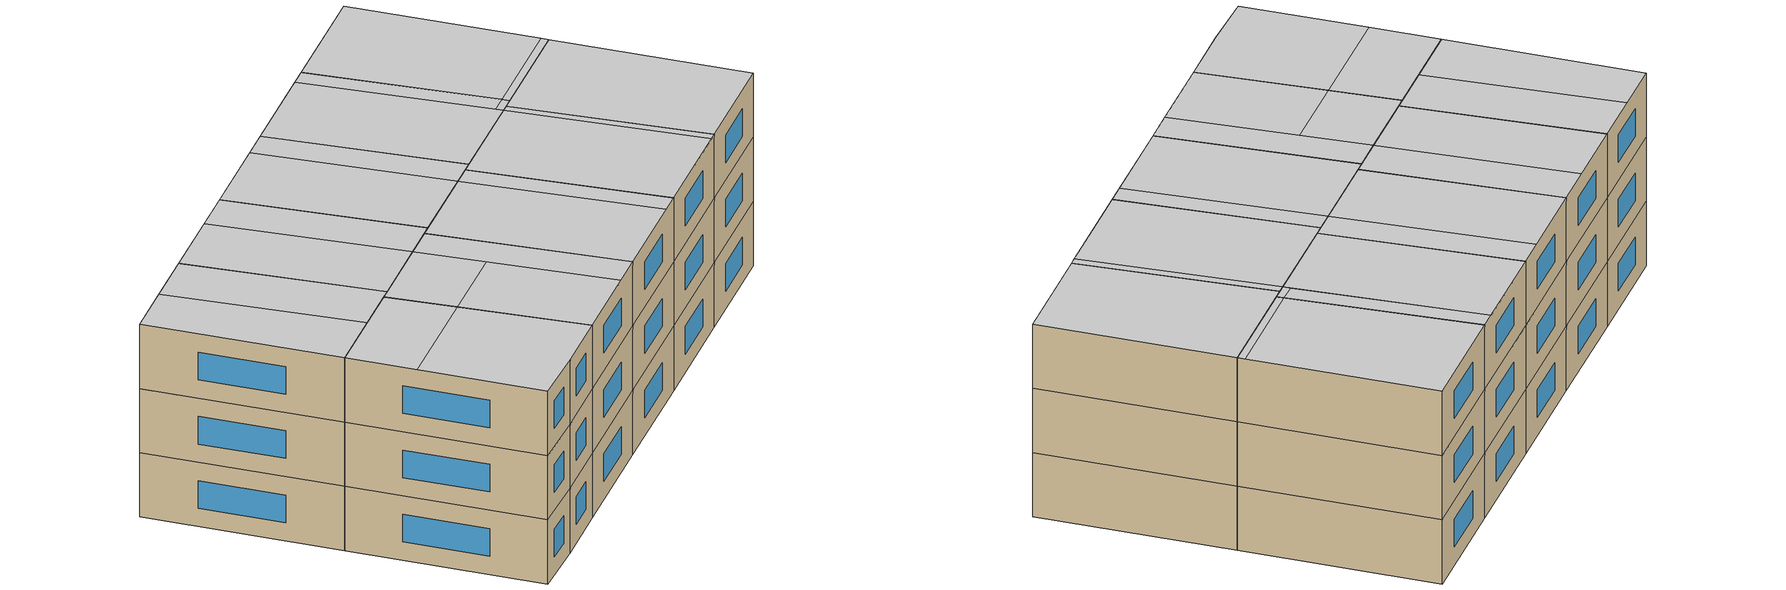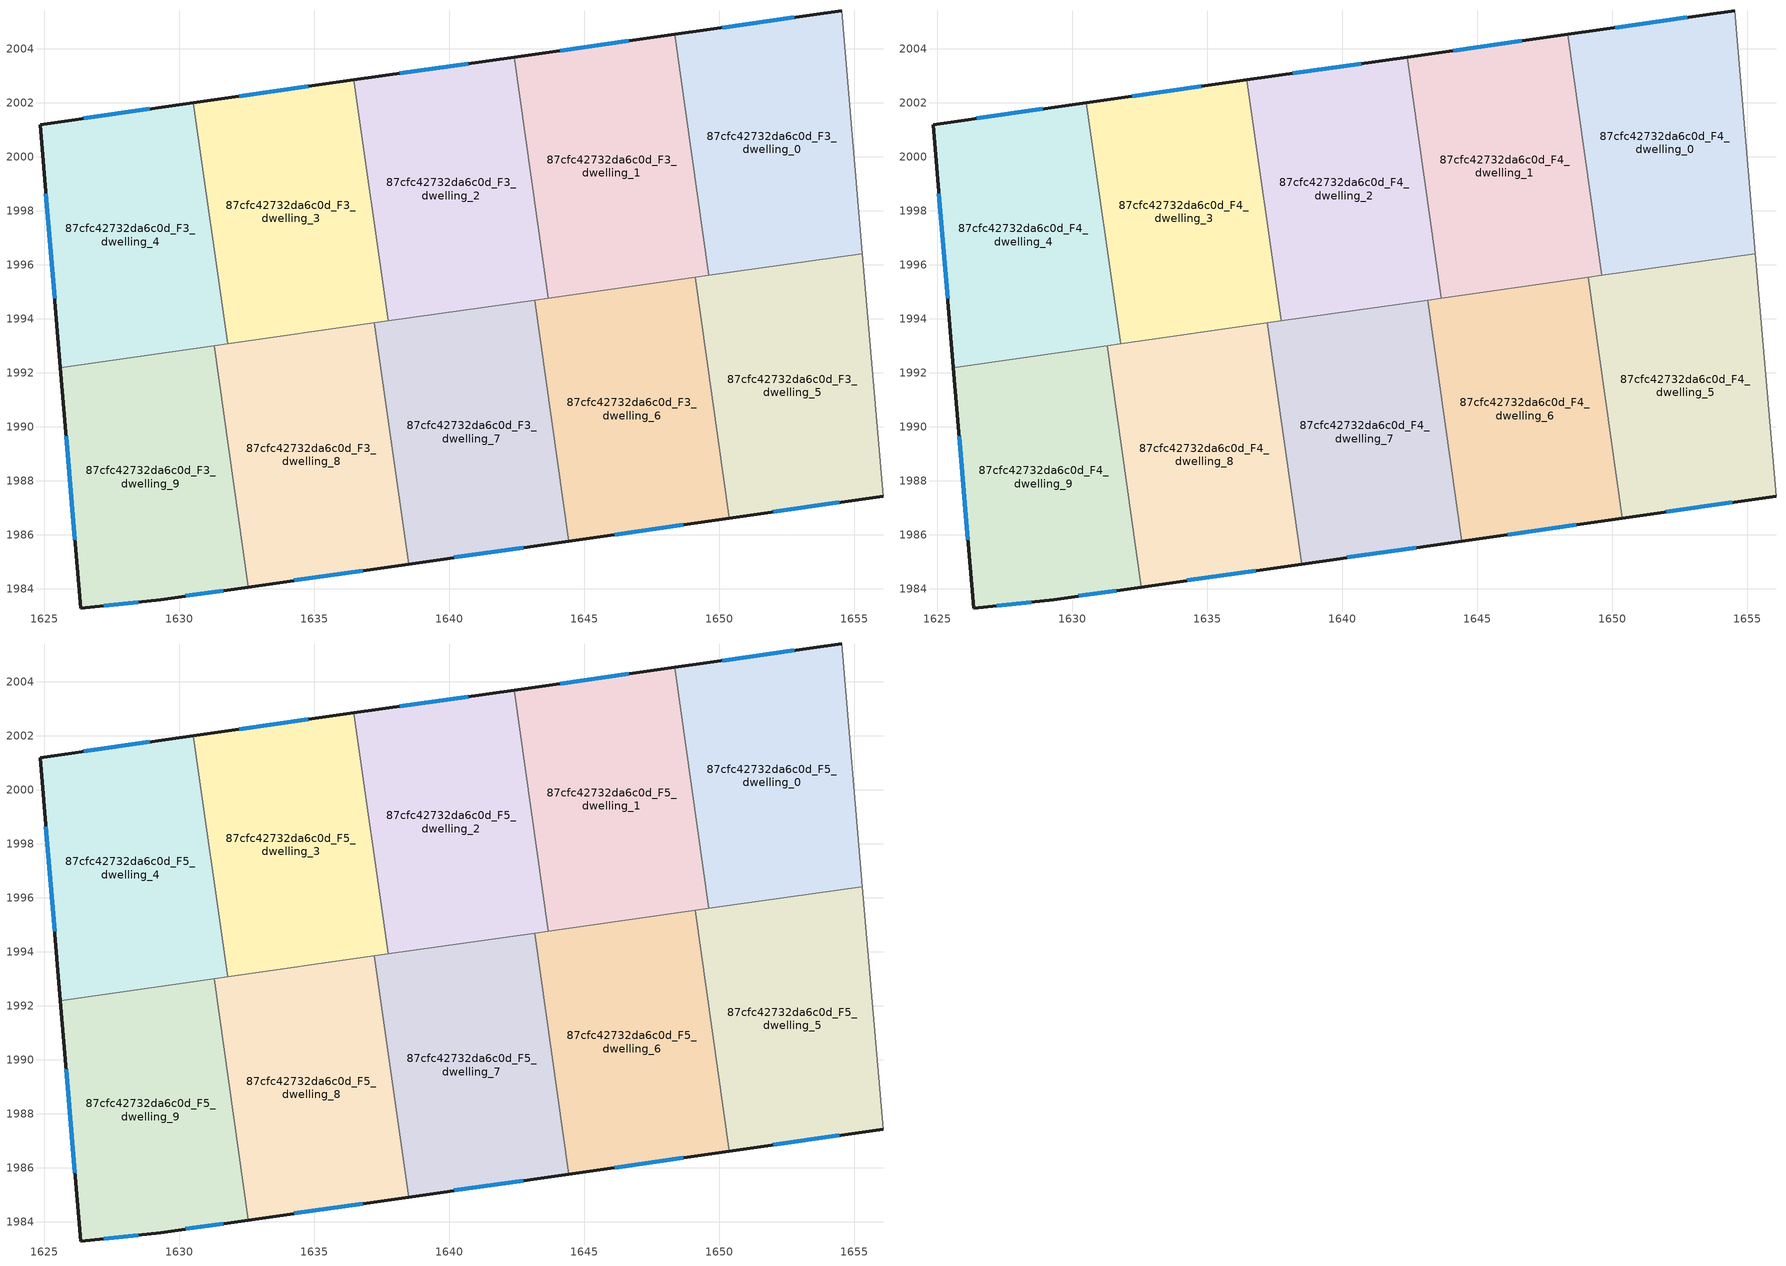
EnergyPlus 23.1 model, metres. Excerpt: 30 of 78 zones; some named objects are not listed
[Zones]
87cfc42732da6c0d_F3_dwelling_0
 floor to 87cfc42732da6c0d_F2_dwelling_0 (EU_floor_Construction): 1654.55,2005.42 1655.31,1996.42 1649.62,1995.61 1648.35,2004.54 z9
 wall outside (EU_wall_Construction): 1654.55,2005.42 1648.35,2004.54 z9:12
 wall adiabatic (EU_wall_Construction): 1655.31,1996.42 1654.55,2005.42 z9:12
 wall to 87cfc42732da6c0d_F3_dwelling_1 (EU_wall_Construction): 1648.35,2004.54 1649.62,1995.61 z9:12
 wall to 87cfc42732da6c0d_F3_dwelling_5 (EU_wall_Construction): 1649.62,1995.61 1655.31,1996.42 z9:12
 window (EU_Window_Construction): 1652.78,2005.16 1650.12,2004.79 z9.86:11.14
87cfc42732da6c0d_F3_dwelling_1
 floor to 87cfc42732da6c0d_F2_dwelling_1 (EU_floor_Construction): 1648.35,2004.54 1649.62,1995.61 1643.68,1994.76 1642.41,2003.69 z9
 wall outside (EU_wall_Construction): 1648.35,2004.54 1642.41,2003.69 z9:12
 wall to 87cfc42732da6c0d_F3_dwelling_2 (EU_wall_Construction): 1642.41,2003.69 1643.68,1994.76 z9:12
 wall to 87cfc42732da6c0d_F3_dwelling_6 (EU_wall_Construction): 1643.68,1994.76 1649.11,1995.54 z9:12
 wall to 87cfc42732da6c0d_F3_dwelling_5 (EU_wall_Construction): 1649.11,1995.54 1649.62,1995.61 z9:12
 window (EU_Window_Construction): 1646.66,2004.29 1644.11,2003.93 z9.86:11.14
87cfc42732da6c0d_F3_dwelling_2
 floor to 87cfc42732da6c0d_F2_dwelling_2 (EU_floor_Construction): 1642.41,2003.69 1643.68,1994.76 1637.74,1993.92 1636.47,2002.85 z9
 wall outside (EU_wall_Construction): 1642.41,2003.69 1636.47,2002.85 z9:12
 wall to 87cfc42732da6c0d_F3_dwelling_3 (EU_wall_Construction): 1636.47,2002.85 1637.74,1993.92 z9:12
 wall to 87cfc42732da6c0d_F3_dwelling_7 (EU_wall_Construction): 1637.74,1993.92 1643.17,1994.69 z9:12
 wall to 87cfc42732da6c0d_F3_dwelling_6 (EU_wall_Construction): 1643.17,1994.69 1643.68,1994.76 z9:12
 window (EU_Window_Construction): 1640.72,2003.45 1638.17,2003.09 z9.86:11.14
87cfc42732da6c0d_F3_dwelling_3
 floor to 87cfc42732da6c0d_F2_dwelling_3 (EU_floor_Construction): 1636.47,2002.85 1637.74,1993.92 1631.8,1993.08 1630.53,2002 z9
 wall outside (EU_wall_Construction): 1636.47,2002.85 1630.53,2002 z9:12
 wall to 87cfc42732da6c0d_F3_dwelling_4 (EU_wall_Construction): 1630.53,2002 1631.8,1993.08 z9:12
 wall to 87cfc42732da6c0d_F3_dwelling_8 (EU_wall_Construction): 1631.8,1993.08 1637.23,1993.85 z9:12
 wall to 87cfc42732da6c0d_F3_dwelling_7 (EU_wall_Construction): 1637.23,1993.85 1637.74,1993.92 z9:12
 window (EU_Window_Construction): 1634.78,2002.6 1632.23,2002.24 z9.86:11.14
87cfc42732da6c0d_F3_dwelling_4
 floor to 87cfc42732da6c0d_F2_dwelling_4 (EU_floor_Construction): 1630.53,2002 1631.8,1993.08 1625.61,1992.19 1624.85,2001.19 z9
 wall outside (EU_wall_Construction): 1630.53,2002 1624.85,2001.19 1625.61,1992.19 z9:12
 wall to 87cfc42732da6c0d_F3_dwelling_9 (EU_wall_Construction): 1625.61,1992.19 1631.3,1993 z9:12
 wall to 87cfc42732da6c0d_F3_dwelling_8 (EU_wall_Construction): 1631.3,1993 1631.8,1993.08 z9:12
 window (EU_Window_Construction): 1625.07,1998.62 1625.39,1994.77 / 1628.91,2001.77 1626.47,2001.42 z9.86:11.14
87cfc42732da6c0d_F3_dwelling_5
 floor to 87cfc42732da6c0d_F2_dwelling_5 (EU_floor_Construction): 1655.31,1996.42 1656.07,1987.43 1650.38,1986.62 1649.11,1995.54 z9
 wall outside (EU_wall_Construction): 1650.38,1986.62 1656.07,1987.43 z9:12
 wall adiabatic (EU_wall_Construction): 1656.07,1987.43 1655.31,1996.42 z9:12
 wall to 87cfc42732da6c0d_F3_dwelling_6 (EU_wall_Construction): 1649.11,1995.54 1650.38,1986.62 z9:12
 window (EU_Window_Construction): 1652.01,1986.85 1654.45,1987.2 z9.86:11.14
87cfc42732da6c0d_F3_dwelling_6
 floor to 87cfc42732da6c0d_F2_dwelling_6 (EU_floor_Construction): 1649.11,1995.54 1650.38,1986.62 1644.44,1985.77 1643.17,1994.69 z9
 wall outside (EU_wall_Construction): 1644.44,1985.77 1650.38,1986.62 z9:12
 wall to 87cfc42732da6c0d_F3_dwelling_7 (EU_wall_Construction): 1643.17,1994.69 1644.44,1985.77 z9:12
 window (EU_Window_Construction): 1646.14,1986.01 1648.68,1986.37 z9.86:11.14
87cfc42732da6c0d_F3_dwelling_7
 floor to 87cfc42732da6c0d_F2_dwelling_7 (EU_floor_Construction): 1643.17,1994.69 1644.44,1985.77 1638.5,1984.92 1637.23,1993.85 z9
 wall outside (EU_wall_Construction): 1638.5,1984.92 1644.44,1985.77 z9:12
 wall to 87cfc42732da6c0d_F3_dwelling_8 (EU_wall_Construction): 1637.23,1993.85 1638.5,1984.92 z9:12
 window (EU_Window_Construction): 1640.2,1985.16 1642.74,1985.52 z9.86:11.14
87cfc42732da6c0d_F3_dwelling_8
 floor to 87cfc42732da6c0d_F2_dwelling_8 (EU_floor_Construction): 1637.23,1993.85 1638.5,1984.92 1632.57,1984.07 1631.3,1993 z9
 wall outside (EU_wall_Construction): 1632.57,1984.07 1638.5,1984.92 z9:12
 wall to 87cfc42732da6c0d_F3_dwelling_9 (EU_wall_Construction): 1631.3,1993 1632.57,1984.07 z9:12
 window (EU_Window_Construction): 1634.26,1984.31 1636.8,1984.67 z9.86:11.14
87cfc42732da6c0d_F3_dwelling_9
 floor to 87cfc42732da6c0d_F2_dwelling_9 (EU_floor_Construction): 1631.3,1993 1632.57,1984.07 1629.33,1983.6 1626.36,1983.27 1625.61,1992.19 z9
 wall outside (EU_wall_Construction): 1625.61,1992.19 1626.36,1983.27 1629.33,1983.6 1632.57,1984.07 z9:12
 window (EU_Window_Construction): 1630.25,1983.73 1631.64,1983.93 / 1627.21,1983.37 1628.48,1983.51 / 1625.82,1989.64 1626.14,1985.82 z9.86:11.14
87cfc42732da6c0d_F4_dwelling_0
 floor to 87cfc42732da6c0d_F3_dwelling_0 (EU_floor_Construction): 1654.55,2005.42 1655.31,1996.42 1649.62,1995.61 1648.35,2004.54 z12
 wall outside (EU_wall_Construction): 1654.55,2005.42 1648.35,2004.54 z12:15
 wall adiabatic (EU_wall_Construction): 1655.31,1996.42 1654.55,2005.42 z12:15
 wall to 87cfc42732da6c0d_F4_dwelling_1 (EU_wall_Construction): 1648.35,2004.54 1649.62,1995.61 z12:15
 wall to 87cfc42732da6c0d_F4_dwelling_5 (EU_wall_Construction): 1649.62,1995.61 1655.31,1996.42 z12:15
 window (EU_Window_Construction): 1652.78,2005.16 1650.12,2004.79 z12.86:14.14
87cfc42732da6c0d_F4_dwelling_1
 floor to 87cfc42732da6c0d_F3_dwelling_1 (EU_floor_Construction): 1648.35,2004.54 1649.62,1995.61 1643.68,1994.76 1642.41,2003.69 z12
 wall outside (EU_wall_Construction): 1648.35,2004.54 1642.41,2003.69 z12:15
 wall to 87cfc42732da6c0d_F4_dwelling_2 (EU_wall_Construction): 1642.41,2003.69 1643.68,1994.76 z12:15
 wall to 87cfc42732da6c0d_F4_dwelling_6 (EU_wall_Construction): 1643.68,1994.76 1649.11,1995.54 z12:15
 wall to 87cfc42732da6c0d_F4_dwelling_5 (EU_wall_Construction): 1649.11,1995.54 1649.62,1995.61 z12:15
 window (EU_Window_Construction): 1646.66,2004.29 1644.11,2003.93 z12.86:14.14
87cfc42732da6c0d_F4_dwelling_2
 floor to 87cfc42732da6c0d_F3_dwelling_2 (EU_floor_Construction): 1642.41,2003.69 1643.68,1994.76 1637.74,1993.92 1636.47,2002.85 z12
 wall outside (EU_wall_Construction): 1642.41,2003.69 1636.47,2002.85 z12:15
 wall to 87cfc42732da6c0d_F4_dwelling_3 (EU_wall_Construction): 1636.47,2002.85 1637.74,1993.92 z12:15
 wall to 87cfc42732da6c0d_F4_dwelling_7 (EU_wall_Construction): 1637.74,1993.92 1643.17,1994.69 z12:15
 wall to 87cfc42732da6c0d_F4_dwelling_6 (EU_wall_Construction): 1643.17,1994.69 1643.68,1994.76 z12:15
 window (EU_Window_Construction): 1640.72,2003.45 1638.17,2003.09 z12.86:14.14
87cfc42732da6c0d_F4_dwelling_3
 floor to 87cfc42732da6c0d_F3_dwelling_3 (EU_floor_Construction): 1636.47,2002.85 1637.74,1993.92 1631.8,1993.08 1630.53,2002 z12
 wall outside (EU_wall_Construction): 1636.47,2002.85 1630.53,2002 z12:15
 wall to 87cfc42732da6c0d_F4_dwelling_4 (EU_wall_Construction): 1630.53,2002 1631.8,1993.08 z12:15
 wall to 87cfc42732da6c0d_F4_dwelling_8 (EU_wall_Construction): 1631.8,1993.08 1637.23,1993.85 z12:15
 wall to 87cfc42732da6c0d_F4_dwelling_7 (EU_wall_Construction): 1637.23,1993.85 1637.74,1993.92 z12:15
 window (EU_Window_Construction): 1634.78,2002.6 1632.23,2002.24 z12.86:14.14
87cfc42732da6c0d_F4_dwelling_4
 floor to 87cfc42732da6c0d_F3_dwelling_4 (EU_floor_Construction): 1630.53,2002 1631.8,1993.08 1625.61,1992.19 1624.85,2001.19 z12
 wall outside (EU_wall_Construction): 1630.53,2002 1624.85,2001.19 1625.61,1992.19 z12:15
 wall to 87cfc42732da6c0d_F4_dwelling_9 (EU_wall_Construction): 1625.61,1992.19 1631.3,1993 z12:15
 wall to 87cfc42732da6c0d_F4_dwelling_8 (EU_wall_Construction): 1631.3,1993 1631.8,1993.08 z12:15
 window (EU_Window_Construction): 1625.07,1998.62 1625.39,1994.77 / 1628.91,2001.77 1626.47,2001.42 z12.86:14.14
87cfc42732da6c0d_F4_dwelling_5
 floor to 87cfc42732da6c0d_F3_dwelling_5 (EU_floor_Construction): 1655.31,1996.42 1656.07,1987.43 1650.38,1986.62 1649.11,1995.54 z12
 wall outside (EU_wall_Construction): 1650.38,1986.62 1656.07,1987.43 z12:15
 wall adiabatic (EU_wall_Construction): 1656.07,1987.43 1655.31,1996.42 z12:15
 wall to 87cfc42732da6c0d_F4_dwelling_6 (EU_wall_Construction): 1649.11,1995.54 1650.38,1986.62 z12:15
 window (EU_Window_Construction): 1652.01,1986.85 1654.45,1987.2 z12.86:14.14
87cfc42732da6c0d_F4_dwelling_6
 floor to 87cfc42732da6c0d_F3_dwelling_6 (EU_floor_Construction): 1649.11,1995.54 1650.38,1986.62 1644.44,1985.77 1643.17,1994.69 z12
 wall outside (EU_wall_Construction): 1644.44,1985.77 1650.38,1986.62 z12:15
 wall to 87cfc42732da6c0d_F4_dwelling_7 (EU_wall_Construction): 1643.17,1994.69 1644.44,1985.77 z12:15
 window (EU_Window_Construction): 1646.14,1986.01 1648.68,1986.37 z12.86:14.14
87cfc42732da6c0d_F4_dwelling_7
 floor to 87cfc42732da6c0d_F3_dwelling_7 (EU_floor_Construction): 1643.17,1994.69 1644.44,1985.77 1638.5,1984.92 1637.23,1993.85 z12
 wall outside (EU_wall_Construction): 1638.5,1984.92 1644.44,1985.77 z12:15
 wall to 87cfc42732da6c0d_F4_dwelling_8 (EU_wall_Construction): 1637.23,1993.85 1638.5,1984.92 z12:15
 window (EU_Window_Construction): 1640.2,1985.16 1642.74,1985.52 z12.86:14.14
87cfc42732da6c0d_F4_dwelling_8
 floor to 87cfc42732da6c0d_F3_dwelling_8 (EU_floor_Construction): 1637.23,1993.85 1638.5,1984.92 1632.57,1984.07 1631.3,1993 z12
 wall outside (EU_wall_Construction): 1632.57,1984.07 1638.5,1984.92 z12:15
 wall to 87cfc42732da6c0d_F4_dwelling_9 (EU_wall_Construction): 1631.3,1993 1632.57,1984.07 z12:15
 window (EU_Window_Construction): 1634.26,1984.31 1636.8,1984.67 z12.86:14.14
87cfc42732da6c0d_F4_dwelling_9
 floor to 87cfc42732da6c0d_F3_dwelling_9 (EU_floor_Construction): 1631.3,1993 1632.57,1984.07 1629.33,1983.6 1626.36,1983.27 1625.61,1992.19 z12
 wall outside (EU_wall_Construction): 1625.61,1992.19 1626.36,1983.27 1629.33,1983.6 1632.57,1984.07 z12:15
 window (EU_Window_Construction): 1630.25,1983.73 1631.64,1983.93 / 1627.21,1983.37 1628.48,1983.51 / 1625.82,1989.64 1626.14,1985.82 z12.86:14.14
87cfc42732da6c0d_F5_dwelling_0
 floor to 87cfc42732da6c0d_F4_dwelling_0 (EU_floor_Construction): 1654.55,2005.42 1655.31,1996.42 1649.62,1995.61 1648.35,2004.54 z15
 wall outside (EU_wall_Construction): 1654.55,2005.42 1648.35,2004.54 z15:18
 wall adiabatic (EU_wall_Construction): 1655.31,1996.42 1654.55,2005.42 z15:18
 wall to 87cfc42732da6c0d_F5_dwelling_1 (EU_wall_Construction): 1648.35,2004.54 1649.62,1995.61 z15:18
 wall to 87cfc42732da6c0d_F5_dwelling_5 (EU_wall_Construction): 1649.62,1995.61 1655.31,1996.42 z15:18
 window (EU_Window_Construction): 1652.78,2005.16 1650.12,2004.79 z15.86:17.14
 ceiling to 87cfc42732da6c0d_F6_dwelling_1 (EU_floor_Construction): 1655.28,1996.77 1654.55,2005.42 1648.36,2004.53 1649.57,1995.95 z18
 ceiling adiabatic (EU_roof_Construction): 1655.31,1996.42 1655.28,1996.77 1649.57,1995.95 1649.62,1995.61 z18
87cfc42732da6c0d_F5_dwelling_1
 floor to 87cfc42732da6c0d_F4_dwelling_1 (EU_floor_Construction): 1648.35,2004.54 1649.62,1995.61 1643.68,1994.76 1642.41,2003.69 z15
 wall outside (EU_wall_Construction): 1648.35,2004.54 1642.41,2003.69 z15:18
 wall to 87cfc42732da6c0d_F5_dwelling_2 (EU_wall_Construction): 1642.41,2003.69 1643.68,1994.76 z15:18
 wall to 87cfc42732da6c0d_F5_dwelling_6 (EU_wall_Construction): 1643.68,1994.76 1649.11,1995.54 z15:18
 wall to 87cfc42732da6c0d_F5_dwelling_5 (EU_wall_Construction): 1649.11,1995.54 1649.62,1995.61 z15:18
 window (EU_Window_Construction): 1646.66,2004.29 1644.11,2003.93 z15.86:17.14
 ceiling to 87cfc42732da6c0d_F6_dwelling_3 (EU_floor_Construction): 1648.71,1995.48 1647.44,2004.4 1642.41,2003.69 1643.68,1994.77 z18
 ceiling to 87cfc42732da6c0d_F6_dwelling_1 (EU_floor_Construction): 1649.57,1995.95 1648.36,2004.53 1647.44,2004.4 1648.66,1995.82 z18
 ceiling adiabatic (EU_roof_Construction): 1649.62,1995.61 1649.57,1995.95 1648.66,1995.82 1648.71,1995.48 1643.68,1994.77 z18
87cfc42732da6c0d_F5_dwelling_2
 floor to 87cfc42732da6c0d_F4_dwelling_2 (EU_floor_Construction): 1642.41,2003.69 1643.68,1994.76 1637.74,1993.92 1636.47,2002.85 z15
 wall outside (EU_wall_Construction): 1642.41,2003.69 1636.47,2002.85 z15:18
 wall to 87cfc42732da6c0d_F5_dwelling_3 (EU_wall_Construction): 1636.47,2002.85 1637.74,1993.92 z15:18
 wall to 87cfc42732da6c0d_F5_dwelling_7 (EU_wall_Construction): 1637.74,1993.92 1643.17,1994.69 z15:18
 wall to 87cfc42732da6c0d_F5_dwelling_6 (EU_wall_Construction): 1643.17,1994.69 1643.68,1994.76 z15:18
 window (EU_Window_Construction): 1640.72,2003.45 1638.17,2003.09 z15.86:17.14
 ceiling to 87cfc42732da6c0d_F6_dwelling_5 (EU_floor_Construction): 1642.11,1994.54 1640.84,2003.47 1636.48,2002.85 1637.74,1993.92 z18
 ceiling to 87cfc42732da6c0d_F6_dwelling_3 (EU_floor_Construction): 1643.68,1994.77 1642.41,2003.69 1640.84,2003.47 1642.11,1994.54 z18
87cfc42732da6c0d_F5_dwelling_3
 floor to 87cfc42732da6c0d_F4_dwelling_3 (EU_floor_Construction): 1636.47,2002.85 1637.74,1993.92 1631.8,1993.08 1630.53,2002 z15
 wall outside (EU_wall_Construction): 1636.47,2002.85 1630.53,2002 z15:18
 wall to 87cfc42732da6c0d_F5_dwelling_4 (EU_wall_Construction): 1630.53,2002 1631.8,1993.08 z15:18
 wall to 87cfc42732da6c0d_F5_dwelling_8 (EU_wall_Construction): 1631.8,1993.08 1637.23,1993.85 z15:18
 wall to 87cfc42732da6c0d_F5_dwelling_7 (EU_wall_Construction): 1637.23,1993.85 1637.74,1993.92 z15:18
 window (EU_Window_Construction): 1634.78,2002.6 1632.23,2002.24 z15.86:17.14
 ceiling to 87cfc42732da6c0d_F6_dwelling_7 (EU_floor_Construction): 1635.51,1993.6 1634.24,2002.53 1630.53,2002 1631.8,1993.08 z18
 ceiling to 87cfc42732da6c0d_F6_dwelling_5 (EU_floor_Construction): 1637.74,1993.92 1636.48,2002.85 1634.24,2002.53 1635.51,1993.6 z18
87cfc42732da6c0d_F5_dwelling_4
 floor to 87cfc42732da6c0d_F4_dwelling_4 (EU_floor_Construction): 1630.53,2002 1631.8,1993.08 1625.61,1992.19 1624.85,2001.19 z15
 wall outside (EU_wall_Construction): 1630.53,2002 1624.85,2001.19 1625.61,1992.19 z15:18
 wall to 87cfc42732da6c0d_F5_dwelling_9 (EU_wall_Construction): 1625.61,1992.19 1631.3,1993 z15:18
 wall to 87cfc42732da6c0d_F5_dwelling_8 (EU_wall_Construction): 1631.3,1993 1631.8,1993.08 z15:18
 window (EU_Window_Construction): 1625.07,1998.62 1625.39,1994.77 / 1628.91,2001.77 1626.47,2001.42 z15.86:17.14
 ceiling to 87cfc42732da6c0d_F6_dwelling_8 (EU_floor_Construction): 1628.91,1992.66 1627.64,2001.59 1624.85,2001.19 1625.61,1992.19 z18
 ceiling to 87cfc42732da6c0d_F6_dwelling_7 (EU_floor_Construction): 1631.8,1993.08 1630.53,2002 1627.64,2001.59 1628.91,1992.66 z18
87cfc42732da6c0d_F5_dwelling_5
 floor to 87cfc42732da6c0d_F4_dwelling_5 (EU_floor_Construction): 1655.31,1996.42 1656.07,1987.43 1650.38,1986.62 1649.11,1995.54 z15
 wall outside (EU_wall_Construction): 1650.38,1986.62 1656.07,1987.43 z15:18
 wall adiabatic (EU_wall_Construction): 1656.07,1987.43 1655.31,1996.42 z15:18
 wall to 87cfc42732da6c0d_F5_dwelling_6 (EU_wall_Construction): 1649.11,1995.54 1650.38,1986.62 z15:18
 window (EU_Window_Construction): 1652.01,1986.85 1654.45,1987.2 z15.86:17.14
 ceiling to 87cfc42732da6c0d_F6_dwelling_0 (EU_floor_Construction): 1656.07,1987.43 1655.31,1996.42 1649.11,1995.54 1650.38,1986.62 z18
87cfc42732da6c0d_F5_dwelling_6
 floor to 87cfc42732da6c0d_F4_dwelling_6 (EU_floor_Construction): 1649.11,1995.54 1650.38,1986.62 1644.44,1985.77 1643.17,1994.69 z15
 wall outside (EU_wall_Construction): 1644.44,1985.77 1650.38,1986.62 z15:18
 wall to 87cfc42732da6c0d_F5_dwelling_7 (EU_wall_Construction): 1643.17,1994.69 1644.44,1985.77 z15:18
 window (EU_Window_Construction): 1646.14,1986.01 1648.68,1986.37 z15.86:17.14
 ceiling to 87cfc42732da6c0d_F6_dwelling_2 (EU_floor_Construction): 1649.98,1986.56 1648.71,1995.48 1643.17,1994.69 1644.44,1985.77 z18
 ceiling to 87cfc42732da6c0d_F6_dwelling_0 (EU_floor_Construction): 1650.38,1986.62 1649.11,1995.54 1648.71,1995.48 1649.98,1986.56 z18
87cfc42732da6c0d_F5_dwelling_7
 floor to 87cfc42732da6c0d_F4_dwelling_7 (EU_floor_Construction): 1643.17,1994.69 1644.44,1985.77 1638.5,1984.92 1637.23,1993.85 z15
 wall outside (EU_wall_Construction): 1638.5,1984.92 1644.44,1985.77 z15:18
 wall to 87cfc42732da6c0d_F5_dwelling_8 (EU_wall_Construction): 1637.23,1993.85 1638.5,1984.92 z15:18
 window (EU_Window_Construction): 1640.2,1985.16 1642.74,1985.52 z15.86:17.14
 ceiling to 87cfc42732da6c0d_F6_dwelling_2 (EU_floor_Construction): 1644.44,1985.77 1643.17,1994.69 1642.11,1994.54 1643.38,1985.61 z18
 ceiling adiabatic (EU_roof_Construction): 1644.44,1985.77 1643.38,1985.61 1642.11,1994.54 1637.23,1993.85 1638.5,1984.92 z18
87cfc42732da6c0d_F5_dwelling_8
 floor to 87cfc42732da6c0d_F4_dwelling_8 (EU_floor_Construction): 1637.23,1993.85 1638.5,1984.92 1632.57,1984.07 1631.3,1993 z15
 wall outside (EU_wall_Construction): 1632.57,1984.07 1638.5,1984.92 z15:18
 wall to 87cfc42732da6c0d_F5_dwelling_9 (EU_wall_Construction): 1631.3,1993 1632.57,1984.07 z15:18
 window (EU_Window_Construction): 1634.26,1984.31 1636.8,1984.67 z15.86:17.14
 ceiling to 87cfc42732da6c0d_F6_dwelling_4 (EU_floor_Construction): 1638.5,1984.92 1637.23,1993.84 1635.51,1993.6 1636.78,1984.67 z18
 ceiling to 87cfc42732da6c0d_F6_dwelling_6 (EU_floor_Construction): 1636.78,1984.67 1635.96,1990.42 1631.75,1989.83 1632.57,1984.07 z18
 ceiling to 87cfc42732da6c0d_F6_dwelling_8 (EU_floor_Construction): 1635.96,1990.42 1635.51,1993.6 1631.3,1993 1631.75,1989.83 z18
87cfc42732da6c0d_F5_dwelling_9
 floor to 87cfc42732da6c0d_F4_dwelling_9 (EU_floor_Construction): 1631.3,1993 1632.57,1984.07 1629.33,1983.6 1626.36,1983.27 1625.61,1992.19 z15
 wall outside (EU_wall_Construction): 1625.61,1992.19 1626.36,1983.27 1629.33,1983.6 1632.57,1984.07 z15:18
 window (EU_Window_Construction): 1630.25,1983.73 1631.64,1983.93 / 1627.21,1983.37 1628.48,1983.51 / 1625.82,1989.64 1626.14,1985.82 z15.86:17.14
 ceiling to 87cfc42732da6c0d_F6_dwelling_6 (EU_floor_Construction): 1632.57,1984.07 1631.75,1989.83 1625.88,1988.99 1626.36,1983.27 1629.33,1983.6 z18
 ceiling to 87cfc42732da6c0d_F6_dwelling_8 (EU_floor_Construction): 1631.75,1989.83 1631.3,1993 1625.61,1992.19 1625.88,1988.99 z18
[Building]
EU S2 Campaign: North Axis=0; Terrain=City; Solar Distribution=FullExterior
[Site:Location]
Helsinki-Vantaa.AP: Latitude=60.317; Longitude=24.963; Time Zone=2; Elevation=54.6
[SizingPeriod:WeatherFileDays]
AnnualSizingPeriod: Begin Month=1; Begin Day of Month=1; End Month=12; End Day of Month=31; Day of Week for Start Day=Monday; Use Weather File Daylight Saving Period=No; Use Weather File Rain and Snow Indicators=No
[MATERIAL]
EU_InternalMass_Material: Roughness=MediumRough; Thickness=0.1; Conductivity=1; Density=1800; Specific Heat=900; Thermal Absorptance=0.9; Solar Absorptance=0.7; Visible Absorptance=0.7
[MATERIAL:NOMASS] Roughness=MediumRough; Thermal Absorptance=0.9; Solar Absorptance=0.7; Visible Absorptance=0.7
Name | Thermal Resistance
EU_wall_NoMass | 1.10183
EU_roof_NoMass; EU_floor_NoMass | 1.70606
[WINDOWMATERIAL:SIMPLEGLAZINGSYSTEM]
EU_Window_SimpleGlazing: UFactor=3.11035; Solar Heat Gain Coefficient=0.8; Visible Transmittance=0.8
[CONSTRUCTION]
EU_wall_Construction: EU_wall_NoMass
EU_roof_Construction: EU_roof_NoMass
EU_floor_Construction: EU_floor_NoMass
EU_Window_Construction: EU_Window_SimpleGlazing
EU_InternalMass_Construction: EU_InternalMass_Material
[ZONE] Type=1; Multiplier=1; Ceiling Height=autocalculate; Floor Area=autocalculate; Part of Total Floor Area=Yes
Name | Volume
87cfc42732da6c0d_F3_dwelling_0; 87cfc42732da6c0d_F4_dwelling_0; 87cfc42732da6c0d_F5_dwelling_0 | 162.29
87cfc42732da6c0d_F3_dwelling_1; 87cfc42732da6c0d_F4_dwelling_1; 87cfc42732da6c0d_F5_dwelling_1; 87cfc42732da6c0d_F3_dwelling_3; 87cfc42732da6c0d_F4_dwelling_3; 87cfc42732da6c0d_F5_dwelling_3 | 162.278
87cfc42732da6c0d_F3_dwelling_2; 87cfc42732da6c0d_F4_dwelling_2; 87cfc42732da6c0d_F5_dwelling_2 | 162.275
87cfc42732da6c0d_F3_dwelling_4; 87cfc42732da6c0d_F4_dwelling_4; 87cfc42732da6c0d_F5_dwelling_4 | 162.305
87cfc42732da6c0d_F3_dwelling_5; 87cfc42732da6c0d_F4_dwelling_5; 87cfc42732da6c0d_F5_dwelling_5 | 162.288
87cfc42732da6c0d_F3_dwelling_6; 87cfc42732da6c0d_F4_dwelling_6; 87cfc42732da6c0d_F5_dwelling_6 | 162.283
87cfc42732da6c0d_F3_dwelling_7; 87cfc42732da6c0d_F4_dwelling_7; 87cfc42732da6c0d_F5_dwelling_7 | 162.293
87cfc42732da6c0d_F3_dwelling_8; 87cfc42732da6c0d_F4_dwelling_8; 87cfc42732da6c0d_F5_dwelling_8 | 162.276
87cfc42732da6c0d_F3_dwelling_9; 87cfc42732da6c0d_F4_dwelling_9; 87cfc42732da6c0d_F5_dwelling_9 | 162.286
[INTERNALMASS] Construction=EU_InternalMass_Construction
Name | Zone or ZoneList | Surface Area
87cfc42732da6c0d_F3_dwelling_0_EU_InternalMass | 87cfc42732da6c0d_F3_dwelling_0 | 54.0967
87cfc42732da6c0d_F3_dwelling_1_EU_InternalMass | 87cfc42732da6c0d_F3_dwelling_1 | 54.0927
87cfc42732da6c0d_F3_dwelling_2_EU_InternalMass | 87cfc42732da6c0d_F3_dwelling_2 | 54.0915
87cfc42732da6c0d_F3_dwelling_3_EU_InternalMass | 87cfc42732da6c0d_F3_dwelling_3 | 54.0927
87cfc42732da6c0d_F3_dwelling_4_EU_InternalMass | 87cfc42732da6c0d_F3_dwelling_4 | 54.1017
87cfc42732da6c0d_F3_dwelling_5_EU_InternalMass | 87cfc42732da6c0d_F3_dwelling_5 | 54.0958
87cfc42732da6c0d_F3_dwelling_6_EU_InternalMass | 87cfc42732da6c0d_F3_dwelling_6 | 54.0947
87cfc42732da6c0d_F3_dwelling_7_EU_InternalMass | 87cfc42732da6c0d_F3_dwelling_7 | 54.0978
87cfc42732da6c0d_F3_dwelling_8_EU_InternalMass | 87cfc42732da6c0d_F3_dwelling_8 | 54.0919
87cfc42732da6c0d_F3_dwelling_9_EU_InternalMass | 87cfc42732da6c0d_F3_dwelling_9 | 54.0953
87cfc42732da6c0d_F4_dwelling_0_EU_InternalMass | 87cfc42732da6c0d_F4_dwelling_0 | 54.0967
87cfc42732da6c0d_F4_dwelling_1_EU_InternalMass | 87cfc42732da6c0d_F4_dwelling_1 | 54.0927
87cfc42732da6c0d_F4_dwelling_2_EU_InternalMass | 87cfc42732da6c0d_F4_dwelling_2 | 54.0915
87cfc42732da6c0d_F4_dwelling_3_EU_InternalMass | 87cfc42732da6c0d_F4_dwelling_3 | 54.0927
87cfc42732da6c0d_F4_dwelling_4_EU_InternalMass | 87cfc42732da6c0d_F4_dwelling_4 | 54.1017
87cfc42732da6c0d_F4_dwelling_5_EU_InternalMass | 87cfc42732da6c0d_F4_dwelling_5 | 54.0958
87cfc42732da6c0d_F4_dwelling_6_EU_InternalMass | 87cfc42732da6c0d_F4_dwelling_6 | 54.0947
87cfc42732da6c0d_F4_dwelling_7_EU_InternalMass | 87cfc42732da6c0d_F4_dwelling_7 | 54.0978
87cfc42732da6c0d_F4_dwelling_8_EU_InternalMass | 87cfc42732da6c0d_F4_dwelling_8 | 54.0919
87cfc42732da6c0d_F4_dwelling_9_EU_InternalMass | 87cfc42732da6c0d_F4_dwelling_9 | 54.0953
87cfc42732da6c0d_F5_dwelling_0_EU_InternalMass | 87cfc42732da6c0d_F5_dwelling_0 | 54.0967
87cfc42732da6c0d_F5_dwelling_1_EU_InternalMass | 87cfc42732da6c0d_F5_dwelling_1 | 54.0927
87cfc42732da6c0d_F5_dwelling_2_EU_InternalMass | 87cfc42732da6c0d_F5_dwelling_2 | 54.0915
87cfc42732da6c0d_F5_dwelling_3_EU_InternalMass | 87cfc42732da6c0d_F5_dwelling_3 | 54.0927
87cfc42732da6c0d_F5_dwelling_4_EU_InternalMass | 87cfc42732da6c0d_F5_dwelling_4 | 54.1017
87cfc42732da6c0d_F5_dwelling_5_EU_InternalMass | 87cfc42732da6c0d_F5_dwelling_5 | 54.0958
87cfc42732da6c0d_F5_dwelling_6_EU_InternalMass | 87cfc42732da6c0d_F5_dwelling_6 | 54.0947
87cfc42732da6c0d_F5_dwelling_7_EU_InternalMass | 87cfc42732da6c0d_F5_dwelling_7 | 54.0978
87cfc42732da6c0d_F5_dwelling_8_EU_InternalMass | 87cfc42732da6c0d_F5_dwelling_8 | 54.0919
87cfc42732da6c0d_F5_dwelling_9_EU_InternalMass | 87cfc42732da6c0d_F5_dwelling_9 | 54.0953
[OTHEREQUIPMENT] Fuel Type=Electricity; Design Level Calculation Method=Watts/Area; Power per Zone Floor Area=1; Fraction Latent=0; Fraction Radiant=0; Fraction Lost=0; Carbon Dioxide Generation Rate=0; EndUse Subcategory=EU_Step8_InternalGains
Name | Zone or ZoneList or Space or SpaceList | Schedule
EU_Step8_InternalGain_87cfc42732da6c0d_F3_dwelling_0_f000 | 87cfc42732da6c0d_F3_dwelling_0 | EU_Step8_GainSchedule_87cfc42732da6c0d_F3_dwelling_0_f000
EU_Step8_InternalGain_87cfc42732da6c0d_F3_dwelling_1_f000 | 87cfc42732da6c0d_F3_dwelling_1 | EU_Step8_GainSchedule_87cfc42732da6c0d_F3_dwelling_1_f000
EU_Step8_InternalGain_87cfc42732da6c0d_F3_dwelling_2_f000 | 87cfc42732da6c0d_F3_dwelling_2 | EU_Step8_GainSchedule_87cfc42732da6c0d_F3_dwelling_2_f000
EU_Step8_InternalGain_87cfc42732da6c0d_F3_dwelling_3_f000 | 87cfc42732da6c0d_F3_dwelling_3 | EU_Step8_GainSchedule_87cfc42732da6c0d_F3_dwelling_3_f000
EU_Step8_InternalGain_87cfc42732da6c0d_F3_dwelling_4_f000 | 87cfc42732da6c0d_F3_dwelling_4 | EU_Step8_GainSchedule_87cfc42732da6c0d_F3_dwelling_4_f000
EU_Step8_InternalGain_87cfc42732da6c0d_F3_dwelling_5_f000 | 87cfc42732da6c0d_F3_dwelling_5 | EU_Step8_GainSchedule_87cfc42732da6c0d_F3_dwelling_5_f000
EU_Step8_InternalGain_87cfc42732da6c0d_F3_dwelling_6_f000 | 87cfc42732da6c0d_F3_dwelling_6 | EU_Step8_GainSchedule_87cfc42732da6c0d_F3_dwelling_6_f000
EU_Step8_InternalGain_87cfc42732da6c0d_F3_dwelling_7_f000 | 87cfc42732da6c0d_F3_dwelling_7 | EU_Step8_GainSchedule_87cfc42732da6c0d_F3_dwelling_7_f000
EU_Step8_InternalGain_87cfc42732da6c0d_F3_dwelling_8_f000 | 87cfc42732da6c0d_F3_dwelling_8 | EU_Step8_GainSchedule_87cfc42732da6c0d_F3_dwelling_8_f000
EU_Step8_InternalGain_87cfc42732da6c0d_F3_dwelling_9_f000 | 87cfc42732da6c0d_F3_dwelling_9 | EU_Step8_GainSchedule_87cfc42732da6c0d_F3_dwelling_9_f000
EU_Step8_InternalGain_87cfc42732da6c0d_F4_dwelling_0_f000 | 87cfc42732da6c0d_F4_dwelling_0 | EU_Step8_GainSchedule_87cfc42732da6c0d_F4_dwelling_0_f000
EU_Step8_InternalGain_87cfc42732da6c0d_F4_dwelling_1_f000 | 87cfc42732da6c0d_F4_dwelling_1 | EU_Step8_GainSchedule_87cfc42732da6c0d_F4_dwelling_1_f000
EU_Step8_InternalGain_87cfc42732da6c0d_F4_dwelling_2_f000 | 87cfc42732da6c0d_F4_dwelling_2 | EU_Step8_GainSchedule_87cfc42732da6c0d_F4_dwelling_2_f000
EU_Step8_InternalGain_87cfc42732da6c0d_F4_dwelling_3_f000 | 87cfc42732da6c0d_F4_dwelling_3 | EU_Step8_GainSchedule_87cfc42732da6c0d_F4_dwelling_3_f000
EU_Step8_InternalGain_87cfc42732da6c0d_F4_dwelling_4_f000 | 87cfc42732da6c0d_F4_dwelling_4 | EU_Step8_GainSchedule_87cfc42732da6c0d_F4_dwelling_4_f000
EU_Step8_InternalGain_87cfc42732da6c0d_F4_dwelling_5_f000 | 87cfc42732da6c0d_F4_dwelling_5 | EU_Step8_GainSchedule_87cfc42732da6c0d_F4_dwelling_5_f000
EU_Step8_InternalGain_87cfc42732da6c0d_F4_dwelling_6_f000 | 87cfc42732da6c0d_F4_dwelling_6 | EU_Step8_GainSchedule_87cfc42732da6c0d_F4_dwelling_6_f000
EU_Step8_InternalGain_87cfc42732da6c0d_F4_dwelling_7_f000 | 87cfc42732da6c0d_F4_dwelling_7 | EU_Step8_GainSchedule_87cfc42732da6c0d_F4_dwelling_7_f000
EU_Step8_InternalGain_87cfc42732da6c0d_F4_dwelling_8_f000 | 87cfc42732da6c0d_F4_dwelling_8 | EU_Step8_GainSchedule_87cfc42732da6c0d_F4_dwelling_8_f000
EU_Step8_InternalGain_87cfc42732da6c0d_F4_dwelling_9_f000 | 87cfc42732da6c0d_F4_dwelling_9 | EU_Step8_GainSchedule_87cfc42732da6c0d_F4_dwelling_9_f000
EU_Step8_InternalGain_87cfc42732da6c0d_F5_dwelling_0_f000 | 87cfc42732da6c0d_F5_dwelling_0 | EU_Step8_GainSchedule_87cfc42732da6c0d_F5_dwelling_0_f000
EU_Step8_InternalGain_87cfc42732da6c0d_F5_dwelling_1_f000 | 87cfc42732da6c0d_F5_dwelling_1 | EU_Step8_GainSchedule_87cfc42732da6c0d_F5_dwelling_1_f000
EU_Step8_InternalGain_87cfc42732da6c0d_F5_dwelling_2_f000 | 87cfc42732da6c0d_F5_dwelling_2 | EU_Step8_GainSchedule_87cfc42732da6c0d_F5_dwelling_2_f000
EU_Step8_InternalGain_87cfc42732da6c0d_F5_dwelling_3_f000 | 87cfc42732da6c0d_F5_dwelling_3 | EU_Step8_GainSchedule_87cfc42732da6c0d_F5_dwelling_3_f000
EU_Step8_InternalGain_87cfc42732da6c0d_F5_dwelling_4_f000 | 87cfc42732da6c0d_F5_dwelling_4 | EU_Step8_GainSchedule_87cfc42732da6c0d_F5_dwelling_4_f000
EU_Step8_InternalGain_87cfc42732da6c0d_F5_dwelling_5_f000 | 87cfc42732da6c0d_F5_dwelling_5 | EU_Step8_GainSchedule_87cfc42732da6c0d_F5_dwelling_5_f000
EU_Step8_InternalGain_87cfc42732da6c0d_F5_dwelling_6_f000 | 87cfc42732da6c0d_F5_dwelling_6 | EU_Step8_GainSchedule_87cfc42732da6c0d_F5_dwelling_6_f000
EU_Step8_InternalGain_87cfc42732da6c0d_F5_dwelling_7_f000 | 87cfc42732da6c0d_F5_dwelling_7 | EU_Step8_GainSchedule_87cfc42732da6c0d_F5_dwelling_7_f000
EU_Step8_InternalGain_87cfc42732da6c0d_F5_dwelling_8_f000 | 87cfc42732da6c0d_F5_dwelling_8 | EU_Step8_GainSchedule_87cfc42732da6c0d_F5_dwelling_8_f000
EU_Step8_InternalGain_87cfc42732da6c0d_F5_dwelling_9_f000 | 87cfc42732da6c0d_F5_dwelling_9 | EU_Step8_GainSchedule_87cfc42732da6c0d_F5_dwelling_9_f000
[ZONEVENTILATION:DESIGNFLOWRATE] Schedule=EU_AlwaysOn; Design Flow Rate Calculation Method=AirChanges/Hour; Air Changes per Hour=0.756316; Ventilation Type=Natural; Fan Pressure Rise=0; Fan Total Efficiency=1; Constant Term Coefficient=1; Temperature Term Coefficient=0; Velocity Term Coefficient=0; Velocity Squared Term Coefficient=0; Minimum Indoor Temperature=-100; Maximum Indoor Temperature=100; Delta Temperature=-100; Minimum Outdoor Temperature=-100; Maximum Outdoor Temperature=100; Maximum Wind Speed=40
Name | Zone or ZoneList or Space or SpaceList
EU_ConstantAir_87cfc42732da6c0d_F3_dwelling_0 | 87cfc42732da6c0d_F3_dwelling_0
EU_ConstantAir_87cfc42732da6c0d_F3_dwelling_1 | 87cfc42732da6c0d_F3_dwelling_1
EU_ConstantAir_87cfc42732da6c0d_F3_dwelling_2 | 87cfc42732da6c0d_F3_dwelling_2
EU_ConstantAir_87cfc42732da6c0d_F3_dwelling_3 | 87cfc42732da6c0d_F3_dwelling_3
EU_ConstantAir_87cfc42732da6c0d_F3_dwelling_4 | 87cfc42732da6c0d_F3_dwelling_4
EU_ConstantAir_87cfc42732da6c0d_F3_dwelling_5 | 87cfc42732da6c0d_F3_dwelling_5
EU_ConstantAir_87cfc42732da6c0d_F3_dwelling_6 | 87cfc42732da6c0d_F3_dwelling_6
EU_ConstantAir_87cfc42732da6c0d_F3_dwelling_7 | 87cfc42732da6c0d_F3_dwelling_7
EU_ConstantAir_87cfc42732da6c0d_F3_dwelling_8 | 87cfc42732da6c0d_F3_dwelling_8
EU_ConstantAir_87cfc42732da6c0d_F3_dwelling_9 | 87cfc42732da6c0d_F3_dwelling_9
EU_ConstantAir_87cfc42732da6c0d_F4_dwelling_0 | 87cfc42732da6c0d_F4_dwelling_0
EU_ConstantAir_87cfc42732da6c0d_F4_dwelling_1 | 87cfc42732da6c0d_F4_dwelling_1
EU_ConstantAir_87cfc42732da6c0d_F4_dwelling_2 | 87cfc42732da6c0d_F4_dwelling_2
EU_ConstantAir_87cfc42732da6c0d_F4_dwelling_3 | 87cfc42732da6c0d_F4_dwelling_3
EU_ConstantAir_87cfc42732da6c0d_F4_dwelling_4 | 87cfc42732da6c0d_F4_dwelling_4
EU_ConstantAir_87cfc42732da6c0d_F4_dwelling_5 | 87cfc42732da6c0d_F4_dwelling_5
EU_ConstantAir_87cfc42732da6c0d_F4_dwelling_6 | 87cfc42732da6c0d_F4_dwelling_6
EU_ConstantAir_87cfc42732da6c0d_F4_dwelling_7 | 87cfc42732da6c0d_F4_dwelling_7
EU_ConstantAir_87cfc42732da6c0d_F4_dwelling_8 | 87cfc42732da6c0d_F4_dwelling_8
EU_ConstantAir_87cfc42732da6c0d_F4_dwelling_9 | 87cfc42732da6c0d_F4_dwelling_9
EU_ConstantAir_87cfc42732da6c0d_F5_dwelling_0 | 87cfc42732da6c0d_F5_dwelling_0
EU_ConstantAir_87cfc42732da6c0d_F5_dwelling_1 | 87cfc42732da6c0d_F5_dwelling_1
EU_ConstantAir_87cfc42732da6c0d_F5_dwelling_2 | 87cfc42732da6c0d_F5_dwelling_2
EU_ConstantAir_87cfc42732da6c0d_F5_dwelling_3 | 87cfc42732da6c0d_F5_dwelling_3
EU_ConstantAir_87cfc42732da6c0d_F5_dwelling_4 | 87cfc42732da6c0d_F5_dwelling_4
EU_ConstantAir_87cfc42732da6c0d_F5_dwelling_5 | 87cfc42732da6c0d_F5_dwelling_5
EU_ConstantAir_87cfc42732da6c0d_F5_dwelling_6 | 87cfc42732da6c0d_F5_dwelling_6
EU_ConstantAir_87cfc42732da6c0d_F5_dwelling_7 | 87cfc42732da6c0d_F5_dwelling_7
EU_ConstantAir_87cfc42732da6c0d_F5_dwelling_8 | 87cfc42732da6c0d_F5_dwelling_8
EU_ConstantAir_87cfc42732da6c0d_F5_dwelling_9 | 87cfc42732da6c0d_F5_dwelling_9
[HVACTEMPLATE:ZONE:IDEALLOADSAIRSYSTEM] System Availability Schedule=EU_AlwaysOn; Maximum Heating Supply Air Temperature=50; Minimum Cooling Supply Air Temperature=13; Maximum Heating Supply Air Humidity Ratio=0.0156; Minimum Cooling Supply Air Humidity Ratio=0.0077; Heating Limit=NoLimit; Cooling Limit=NoLimit; Heating Availability Schedule=EU_AlwaysOn; Cooling Availability Schedule=EU_CoolingOff; Dehumidification Control Type=ConstantSensibleHeatRatio; Cooling Sensible Heat Ratio=0.7; Dehumidification Setpoint=60; Humidification Control Type=None; Humidification Setpoint=30; Outdoor Air Method=None; Outdoor Air Flow Rate per Person=0.00944; Outdoor Air Flow Rate per Zone Floor Area=0; Outdoor Air Flow Rate per Zone=0; Demand Controlled Ventilation Type=None; Outdoor Air Economizer Type=NoEconomizer; Heat Recovery Type=None; Sensible Heat Recovery Effectiveness=0.7; Latent Heat Recovery Effectiveness=0.65
Name | Template Thermostat
87cfc42732da6c0d_F3_dwelling_0 | EU_HeatOnly_87cfc42732da6c0d_F3_dwelling_0
87cfc42732da6c0d_F3_dwelling_1 | EU_HeatOnly_87cfc42732da6c0d_F3_dwelling_1
87cfc42732da6c0d_F3_dwelling_2 | EU_HeatOnly_87cfc42732da6c0d_F3_dwelling_2
87cfc42732da6c0d_F3_dwelling_3 | EU_HeatOnly_87cfc42732da6c0d_F3_dwelling_3
87cfc42732da6c0d_F3_dwelling_4 | EU_HeatOnly_87cfc42732da6c0d_F3_dwelling_4
87cfc42732da6c0d_F3_dwelling_5 | EU_HeatOnly_87cfc42732da6c0d_F3_dwelling_5
87cfc42732da6c0d_F3_dwelling_6 | EU_HeatOnly_87cfc42732da6c0d_F3_dwelling_6
87cfc42732da6c0d_F3_dwelling_7 | EU_HeatOnly_87cfc42732da6c0d_F3_dwelling_7
87cfc42732da6c0d_F3_dwelling_8 | EU_HeatOnly_87cfc42732da6c0d_F3_dwelling_8
87cfc42732da6c0d_F3_dwelling_9 | EU_HeatOnly_87cfc42732da6c0d_F3_dwelling_9
87cfc42732da6c0d_F4_dwelling_0 | EU_HeatOnly_87cfc42732da6c0d_F4_dwelling_0
87cfc42732da6c0d_F4_dwelling_1 | EU_HeatOnly_87cfc42732da6c0d_F4_dwelling_1
87cfc42732da6c0d_F4_dwelling_2 | EU_HeatOnly_87cfc42732da6c0d_F4_dwelling_2
87cfc42732da6c0d_F4_dwelling_3 | EU_HeatOnly_87cfc42732da6c0d_F4_dwelling_3
87cfc42732da6c0d_F4_dwelling_4 | EU_HeatOnly_87cfc42732da6c0d_F4_dwelling_4
87cfc42732da6c0d_F4_dwelling_5 | EU_HeatOnly_87cfc42732da6c0d_F4_dwelling_5
87cfc42732da6c0d_F4_dwelling_6 | EU_HeatOnly_87cfc42732da6c0d_F4_dwelling_6
87cfc42732da6c0d_F4_dwelling_7 | EU_HeatOnly_87cfc42732da6c0d_F4_dwelling_7
87cfc42732da6c0d_F4_dwelling_8 | EU_HeatOnly_87cfc42732da6c0d_F4_dwelling_8
87cfc42732da6c0d_F4_dwelling_9 | EU_HeatOnly_87cfc42732da6c0d_F4_dwelling_9
87cfc42732da6c0d_F5_dwelling_0 | EU_HeatOnly_87cfc42732da6c0d_F5_dwelling_0
87cfc42732da6c0d_F5_dwelling_1 | EU_HeatOnly_87cfc42732da6c0d_F5_dwelling_1
87cfc42732da6c0d_F5_dwelling_2 | EU_HeatOnly_87cfc42732da6c0d_F5_dwelling_2
87cfc42732da6c0d_F5_dwelling_3 | EU_HeatOnly_87cfc42732da6c0d_F5_dwelling_3
87cfc42732da6c0d_F5_dwelling_4 | EU_HeatOnly_87cfc42732da6c0d_F5_dwelling_4
87cfc42732da6c0d_F5_dwelling_5 | EU_HeatOnly_87cfc42732da6c0d_F5_dwelling_5
87cfc42732da6c0d_F5_dwelling_6 | EU_HeatOnly_87cfc42732da6c0d_F5_dwelling_6
87cfc42732da6c0d_F5_dwelling_7 | EU_HeatOnly_87cfc42732da6c0d_F5_dwelling_7
87cfc42732da6c0d_F5_dwelling_8 | EU_HeatOnly_87cfc42732da6c0d_F5_dwelling_8
87cfc42732da6c0d_F5_dwelling_9 | EU_HeatOnly_87cfc42732da6c0d_F5_dwelling_9
[SIZING:ZONE] Zone Cooling Design Supply Air Temperature Input Method=SupplyAirTemperature; Zone Cooling Design Supply Air Temperature=13; Zone Heating Design Supply Air Temperature Input Method=SupplyAirTemperature; Zone Heating Design Supply Air Temperature=50; Zone Cooling Design Supply Air Humidity Ratio=0.008; Zone Heating Design Supply Air Humidity Ratio=0.008; Cooling Design Air Flow Method=DesignDay; Cooling Design Air Flow Rate=0; Cooling Minimum Air Flow per Zone Floor Area=0.000762; Cooling Minimum Air Flow=0; Cooling Minimum Air Flow Fraction=0.2; Heating Design Air Flow Method=DesignDay; Heating Design Air Flow Rate=0; Heating Maximum Air Flow per Zone Floor Area=0.002032; Heating Maximum Air Flow=0.141576; Heating Maximum Air Flow Fraction=0.3; Account for Dedicated Outdoor Air System=No; Dedicated Outdoor Air System Control Strategy=NeutralSupplyAir; Dedicated Outdoor Air Low Setpoint Temperature for Design=autosize; Dedicated Outdoor Air High Setpoint Temperature for Design=autosize; Zone Load Sizing Method=Sensible Load Only No Latent Load; Zone Latent Cooling Design Supply Air Humidity Ratio Input Method=HumidityRatioDifference; Zone Cooling Design Supply Air Humidity Ratio Difference=0.005; Zone Latent Heating Design Supply Air Humidity Ratio Input Method=HumidityRatioDifference; Zone Humidification Design Supply Air Humidity Ratio Difference=0.005
87cfc42732da6c0d_F3_dwelling_0; 87cfc42732da6c0d_F3_dwelling_1; 87cfc42732da6c0d_F3_dwelling_2; 87cfc42732da6c0d_F3_dwelling_3; 87cfc42732da6c0d_F3_dwelling_4; 87cfc42732da6c0d_F3_dwelling_5; 87cfc42732da6c0d_F3_dwelling_6; 87cfc42732da6c0d_F3_dwelling_7; 87cfc42732da6c0d_F3_dwelling_8; 87cfc42732da6c0d_F3_dwelling_9; 87cfc42732da6c0d_F4_dwelling_0; 87cfc42732da6c0d_F4_dwelling_1; 87cfc42732da6c0d_F4_dwelling_2; 87cfc42732da6c0d_F4_dwelling_3; 87cfc42732da6c0d_F4_dwelling_4; 87cfc42732da6c0d_F4_dwelling_5; 87cfc42732da6c0d_F4_dwelling_6; 87cfc42732da6c0d_F4_dwelling_7; 87cfc42732da6c0d_F4_dwelling_8; 87cfc42732da6c0d_F4_dwelling_9; 87cfc42732da6c0d_F5_dwelling_0; 87cfc42732da6c0d_F5_dwelling_1; 87cfc42732da6c0d_F5_dwelling_2; 87cfc42732da6c0d_F5_dwelling_3; 87cfc42732da6c0d_F5_dwelling_4; 87cfc42732da6c0d_F5_dwelling_5; 87cfc42732da6c0d_F5_dwelling_6; 87cfc42732da6c0d_F5_dwelling_7; 87cfc42732da6c0d_F5_dwelling_8; 87cfc42732da6c0d_F5_dwelling_9
[SCHEDULE:CONSTANT]
Name | Hourly Value
EU_AlwaysOn | 1
EU_CoolingOff | 0
[SCHEDULE:FILE] Column Number=1; Rows to Skip at Top=0; Number of Hours of Data=8760; Column Separator=Comma; Interpolate to Timestep=No; Minutes per Item=60; Adjust Schedule for Daylight Savings=Yes
Name | File
EU_Step8_GainSchedule_87cfc42732da6c0d_F3_dwelling_0_f000 | ../../schedules/87cfc42732da6c0d/87cfc42732da6c0d_F3_dwelling_0_f000_gain.csv
EU_Step8_GainSchedule_87cfc42732da6c0d_F3_dwelling_1_f000 | ../../schedules/87cfc42732da6c0d/87cfc42732da6c0d_F3_dwelling_1_f000_gain.csv
EU_Step8_GainSchedule_87cfc42732da6c0d_F3_dwelling_2_f000 | ../../schedules/87cfc42732da6c0d/87cfc42732da6c0d_F3_dwelling_2_f000_gain.csv
EU_Step8_GainSchedule_87cfc42732da6c0d_F3_dwelling_3_f000 | ../../schedules/87cfc42732da6c0d/87cfc42732da6c0d_F3_dwelling_3_f000_gain.csv
EU_Step8_GainSchedule_87cfc42732da6c0d_F3_dwelling_4_f000 | ../../schedules/87cfc42732da6c0d/87cfc42732da6c0d_F3_dwelling_4_f000_gain.csv
EU_Step8_GainSchedule_87cfc42732da6c0d_F3_dwelling_5_f000 | ../../schedules/87cfc42732da6c0d/87cfc42732da6c0d_F3_dwelling_5_f000_gain.csv
EU_Step8_GainSchedule_87cfc42732da6c0d_F3_dwelling_6_f000 | ../../schedules/87cfc42732da6c0d/87cfc42732da6c0d_F3_dwelling_6_f000_gain.csv
EU_Step8_GainSchedule_87cfc42732da6c0d_F3_dwelling_7_f000 | ../../schedules/87cfc42732da6c0d/87cfc42732da6c0d_F3_dwelling_7_f000_gain.csv
EU_Step8_GainSchedule_87cfc42732da6c0d_F3_dwelling_8_f000 | ../../schedules/87cfc42732da6c0d/87cfc42732da6c0d_F3_dwelling_8_f000_gain.csv
EU_Step8_GainSchedule_87cfc42732da6c0d_F3_dwelling_9_f000 | ../../schedules/87cfc42732da6c0d/87cfc42732da6c0d_F3_dwelling_9_f000_gain.csv
EU_Step8_GainSchedule_87cfc42732da6c0d_F4_dwelling_0_f000 | ../../schedules/87cfc42732da6c0d/87cfc42732da6c0d_F4_dwelling_0_f000_gain.csv
EU_Step8_GainSchedule_87cfc42732da6c0d_F4_dwelling_1_f000 | ../../schedules/87cfc42732da6c0d/87cfc42732da6c0d_F4_dwelling_1_f000_gain.csv
EU_Step8_GainSchedule_87cfc42732da6c0d_F4_dwelling_2_f000 | ../../schedules/87cfc42732da6c0d/87cfc42732da6c0d_F4_dwelling_2_f000_gain.csv
EU_Step8_GainSchedule_87cfc42732da6c0d_F4_dwelling_3_f000 | ../../schedules/87cfc42732da6c0d/87cfc42732da6c0d_F4_dwelling_3_f000_gain.csv
EU_Step8_GainSchedule_87cfc42732da6c0d_F4_dwelling_4_f000 | ../../schedules/87cfc42732da6c0d/87cfc42732da6c0d_F4_dwelling_4_f000_gain.csv
EU_Step8_GainSchedule_87cfc42732da6c0d_F4_dwelling_5_f000 | ../../schedules/87cfc42732da6c0d/87cfc42732da6c0d_F4_dwelling_5_f000_gain.csv
EU_Step8_GainSchedule_87cfc42732da6c0d_F4_dwelling_6_f000 | ../../schedules/87cfc42732da6c0d/87cfc42732da6c0d_F4_dwelling_6_f000_gain.csv
EU_Step8_GainSchedule_87cfc42732da6c0d_F4_dwelling_7_f000 | ../../schedules/87cfc42732da6c0d/87cfc42732da6c0d_F4_dwelling_7_f000_gain.csv
EU_Step8_GainSchedule_87cfc42732da6c0d_F4_dwelling_8_f000 | ../../schedules/87cfc42732da6c0d/87cfc42732da6c0d_F4_dwelling_8_f000_gain.csv
EU_Step8_GainSchedule_87cfc42732da6c0d_F4_dwelling_9_f000 | ../../schedules/87cfc42732da6c0d/87cfc42732da6c0d_F4_dwelling_9_f000_gain.csv
EU_Step8_GainSchedule_87cfc42732da6c0d_F5_dwelling_0_f000 | ../../schedules/87cfc42732da6c0d/87cfc42732da6c0d_F5_dwelling_0_f000_gain.csv
EU_Step8_GainSchedule_87cfc42732da6c0d_F5_dwelling_1_f000 | ../../schedules/87cfc42732da6c0d/87cfc42732da6c0d_F5_dwelling_1_f000_gain.csv
EU_Step8_GainSchedule_87cfc42732da6c0d_F5_dwelling_2_f000 | ../../schedules/87cfc42732da6c0d/87cfc42732da6c0d_F5_dwelling_2_f000_gain.csv
EU_Step8_GainSchedule_87cfc42732da6c0d_F5_dwelling_3_f000 | ../../schedules/87cfc42732da6c0d/87cfc42732da6c0d_F5_dwelling_3_f000_gain.csv
EU_Step8_GainSchedule_87cfc42732da6c0d_F5_dwelling_4_f000 | ../../schedules/87cfc42732da6c0d/87cfc42732da6c0d_F5_dwelling_4_f000_gain.csv
EU_Step8_GainSchedule_87cfc42732da6c0d_F5_dwelling_5_f000 | ../../schedules/87cfc42732da6c0d/87cfc42732da6c0d_F5_dwelling_5_f000_gain.csv
EU_Step8_GainSchedule_87cfc42732da6c0d_F5_dwelling_6_f000 | ../../schedules/87cfc42732da6c0d/87cfc42732da6c0d_F5_dwelling_6_f000_gain.csv
EU_Step8_GainSchedule_87cfc42732da6c0d_F5_dwelling_7_f000 | ../../schedules/87cfc42732da6c0d/87cfc42732da6c0d_F5_dwelling_7_f000_gain.csv
EU_Step8_GainSchedule_87cfc42732da6c0d_F5_dwelling_8_f000 | ../../schedules/87cfc42732da6c0d/87cfc42732da6c0d_F5_dwelling_8_f000_gain.csv
EU_Step8_GainSchedule_87cfc42732da6c0d_F5_dwelling_9_f000 | ../../schedules/87cfc42732da6c0d/87cfc42732da6c0d_F5_dwelling_9_f000_gain.csv
